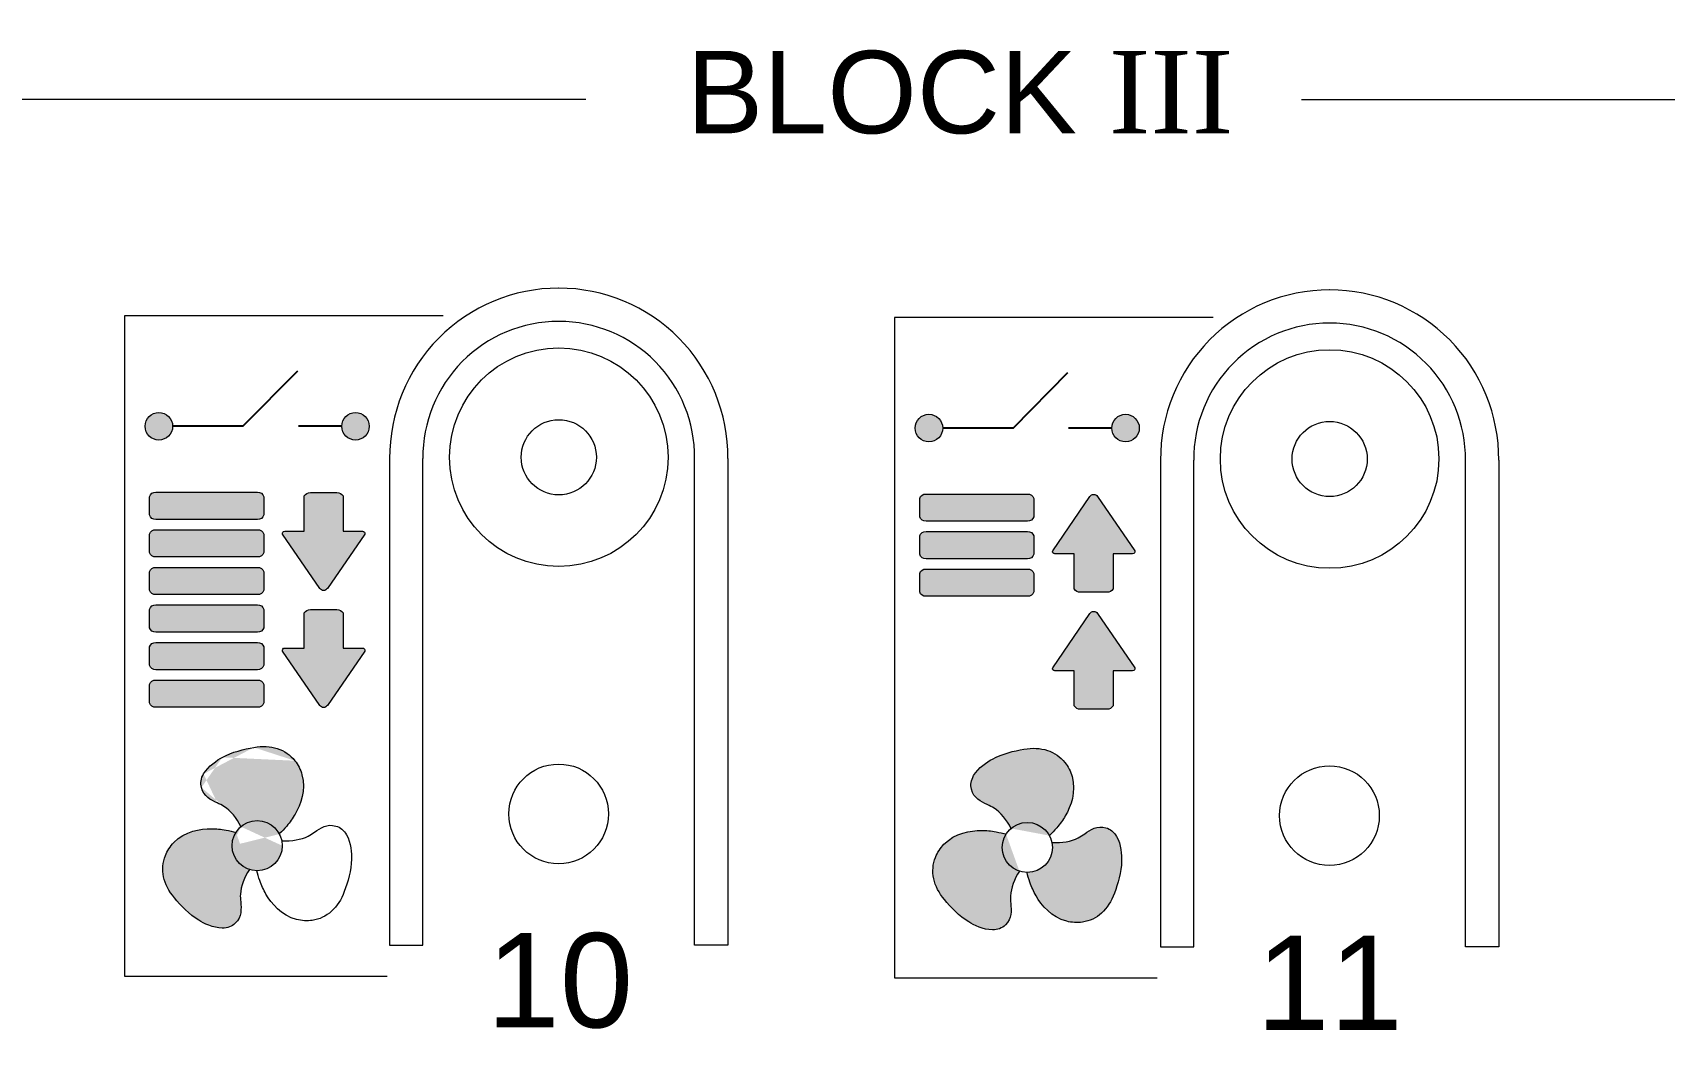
# Model space of a CAD drawing. Header units: millimetres. Extents: x -174 to 283928, y 1291 to 21053.
# Drawn here: x 9351.51 to 9381.17, y 20314.24 to 20332.86 of the extents above; entities that cross this region are included whole.
import ezdxf
from ezdxf.enums import TextEntityAlignment as Align

# ---------------------------------------------------------------- set-up
doc = ezdxf.new("R2010")
doc.units = ezdxf.units.MM
doc.layers.add('Enclosure', color=7, linetype='Continuous')
doc.layers.add('Serigraph', color=7, linetype='Continuous')
doc.styles.add('Arial', font='arial.ttf')
doc.styles.add('Arial Rounded', font='')
doc.styles.get('Arial Rounded').set_extended_font_data('Arial Rounded MT Bold')

# ---------------------------------------------------------------- blocks, each defined once
blk = doc.blocks.new('*U204')
at = {"ltscale": 2}
blk.add_lwpolyline([(0, 20), (0, -20), (839.99999645911, -20.00000000765696), (839.99999645911, 19.99999999234304), (0, 19.9999999996071)], dxfattribs=at)
blk = doc.blocks.new('ZIOMB16V3_ENCLOSURE')
at = {"layer": 'Enclosure', "lineweight": 9}
for points in [[(23.88193540856753, -13.65124333084375), (23.88193540856753, -22.49582827276325), (24.48574651737579, -22.49582827276325), (24.4857465291683, -13.65124333084375)], [(30.02919788906854, -13.65124333084375), (30.02919788906854, -22.49582827276325), (29.42538678026028, -22.49582827276325), (29.42538676846778, -13.65124333084375)], [(37.8934039607492, -13.68289602232886), (37.8934039607492, -22.52748096424836), (38.49721506955746, -22.52748096424836), (38.49721508134996, -13.68289602232886)], [(44.04066644125021, -13.68289602232886), (44.04066644125021, -22.52748096424836), (43.43685533244195, -22.52748096424836), (43.43685532064944, -13.68289602232886)]]:
    blk.add_lwpolyline(points, dxfattribs=at)
for centre, radius in [((26.95556664881804, -13.6293153744439), 1.986127310598921), ((40.9670352009997, -13.66096806592901), 1.986127310598921), ((26.95613404743051, -13.62988219772458), 0.6831023214353465), ((40.96760259961217, -13.66153488920969), 0.6831023214353465), ((26.95306092440649, -20.11154747966001), 0.9057641153867734), ((40.96452947658815, -20.14320017114511), 0.9057641153867734)]:
    blk.add_circle(centre, radius, dxfattribs=at)
for centre, radius, start, end in [((26.95556664881804, -13.62931537444299), 3.073709458669156, 90.04670820428187, 180.4087536669767), ((26.95556664881804, -13.62931537444299), 3.073709458669156, 359.5912463330233, 89.95329179571814), ((40.9670352009997, -13.6609680659281), 3.073709458669156, 90.04670820428187, 180.4087536669767), ((40.9670352009997, -13.6609680659281), 3.073709458669156, 359.5912463330233, 89.95329179571814), ((26.95613404743051, -13.62988219772458), 2.470484923534017, 90.07127225222281, 180.5087599232379), ((26.95499925020556, -13.62988219772458), 2.470484923534017, 359.491240076762, 89.92872774775113), ((40.96760259961217, -13.66153488920969), 2.470484923534017, 90.07127225222281, 180.5087599232379), ((40.96646780238723, -13.66153488920969), 2.470484923534017, 359.491240076762, 89.92872774775113)]:
    blk.add_arc(centre, radius, start, end, dxfattribs=at)
blk = doc.blocks.new('ZIOMB16V3_SERIGRAPH')
at = {"layer": 'Serigraph'}
h = blk.add_hatch(color=256, dxfattribs=at)
h.dxf.hatch_style = 1
h.paths.add_polyline_path([(18.96933118831657, -10.46367920589656, 1), (18.46933118831657, -10.46367920589656, 1)])
h = blk.add_hatch(color=256, dxfattribs=at)
h.dxf.hatch_style = 1
h.paths.add_polyline_path([(22.54304095118414, -10.46367920589656, 1), (22.04304095118414, -10.46367920589656, 1)])
h = blk.add_hatch(color=256, dxfattribs=at)
h.dxf.hatch_style = 1
h.paths.add_polyline_path([(32.96687180724666, -10.49539448388213, 1), (32.46687180724666, -10.49539448388213, 1)])
h = blk.add_hatch(color=256, dxfattribs=at)
h.dxf.hatch_style = 1
h.paths.add_polyline_path([(36.54058157011423, -10.49539448388213, 1), (36.04058157011423, -10.49539448388213, 1)])
h = blk.add_hatch(color=256, dxfattribs=at)
h.dxf.hatch_style = 1
h.paths.add_polyline_path([(20.51064657022653, -12.15495729882806, 0.3754197289689312), (20.62569828917958, -12.07479656214329), (20.62573884853873, -11.74237219319204, 0.3758706826029283), (20.51064657746338, -11.66204799763019), (18.66624415470778, -11.66205746650141), (18.66624415470778, -11.66204798409146, 0.3754197289689309), (18.55119243693161, -11.74220872246516), (18.55119243693161, -12.07479654691562, 0.3754197289689291), (18.66624415470778, -12.15495728528933)])
h = blk.add_hatch(color=256, dxfattribs=at)
h.dxf.hatch_style = 1
h.paths.add_polyline_path([(22.46009308316707, -12.42340292824084, 0.5254335897127662), (22.42164879048642, -12.36759583501336), (22.06811114159927, -12.36759583501336), (22.06811114159927, -11.72908172482786, 0.24962253170569), (21.9554005295663, -11.66907223217569), (21.71400501921244, -11.66907223217569), (21.47260950885857, -11.66907223217569, 0.24962253170569), (21.3598988968256, -11.72908172482786), (21.3598988968256, -12.36759583501336), (21.00636124793846, -12.36759583501336, 0.5254335897127645), (20.96791695525781, -12.42340292824084), (21.6463814578633, -13.40957884374003, 0.2593702651017236), (21.71400501922653, -13.44811368980592, 0.2593702650229525), (21.78162858056158, -13.40957884374003)])
h = blk.add_hatch(color=256, dxfattribs=at)
h.dxf.hatch_style = 1
h.paths.add_polyline_path([(32.66378477363787, -11.69377274448698), (32.66378477363787, -11.69376326207703, 0.3754197289689309), (32.5487330558617, -11.77392400045073), (32.5487330558617, -12.10651182490119, 0.37541972896893), (32.66378477363787, -12.1866725632749), (34.50818718915662, -12.18667257681363, 0.3754197289689313), (34.62323890810967, -12.10651184012886), (34.62327946746882, -11.77408747117761, 0.375870682602925), (34.50818719639347, -11.69376327561576)])
h = blk.add_hatch(color=256, dxfattribs=at)
h.dxf.hatch_style = 1
h.paths.add_polyline_path([(35.77916919950576, -11.73932235622715, 0.2593702651017204), (35.71154563814253, -11.70078751016126, 0.2593702650229525), (35.64392207680749, -11.73932235622715), (34.96545757420199, -12.72549827172634, 0.5254335897127645), (35.00390186688264, -12.78130536495382), (35.35743951576978, -12.78130536495382), (35.35743951576978, -13.41981947513932, 0.24962253170569), (35.47015012780275, -13.47982896779149), (35.71154563815662, -13.47982896779149), (35.9529411485105, -13.47982896779149, 0.24962253170569), (36.06565176054346, -13.41981947513932), (36.06565176054346, -12.78130536495382), (36.4191894094306, -12.78130536495382, 0.5254335897127645), (36.45763370211125, -12.72549827172634)])
h = blk.add_hatch(color=256, dxfattribs=at)
h.dxf.hatch_style = 1
h.paths.add_polyline_path([(20.51064656340486, -12.83778891882068, 0.3754197289689312), (20.62569828235792, -12.7576281821359), (20.62573884171706, -12.42520381318465, 0.3758706826029283), (20.51064657064171, -12.34487961762281), (18.66624414788612, -12.34488908649402), (18.66624414788612, -12.34487960408407, 0.3754197289689311), (18.55119243010995, -12.42504034245778), (18.55119243010995, -12.75762816690823, 0.3754197289689294), (18.66624414788612, -12.83778890528194)])
h = blk.add_hatch(color=256, dxfattribs=at)
h.dxf.hatch_style = 1
h.paths.add_polyline_path([(34.50818718233495, -12.86950419680624, 0.3754197289689312), (34.623238901288, -12.78934346012147), (34.62327946064716, -12.45691909117022, 0.3758706826029283), (34.5081871895718, -12.37659489560838), (32.66378476681621, -12.37660436447959), (32.66378476681621, -12.37659488206964, 0.3754197289689311), (32.54873304904004, -12.45675562044334), (32.54873304904004, -12.7893434448938, 0.3754197289689291), (32.66378476681621, -12.86950418326751)])
h = blk.add_hatch(color=256, dxfattribs=at)
h.dxf.hatch_style = 1
h.paths.add_polyline_path([(18.6662441547096, -13.0278875954302), (18.6662441547096, -13.02787811302025, 0.3754197289689311), (18.55119243693343, -13.10803885139395), (18.55119243693343, -13.44062667584441, 0.37541972896893), (18.6662441547096, -13.52078741421812), (20.51064657022835, -13.52078742775686, 0.3754197289689312), (20.6256982891814, -13.44062669107208), (20.62573884854055, -13.10820232212083, 0.3758706826029281), (20.5106465774652, -13.02787812655899)])
h = blk.add_hatch(color=256, dxfattribs=at)
h.dxf.hatch_style = 1
h.paths.add_polyline_path([(34.50818718915844, -13.55250270574243, 0.3754197289689313), (34.62323890811149, -13.47234196905765), (34.62327946747064, -13.1399176001064, 0.375870682602925), (34.50818719639528, -13.05959340454456), (32.66378477363969, -13.05960287341577), (32.66378477363969, -13.05959339100582, 0.3754197289689309), (32.54873305586354, -13.13975412937952), (32.54873305586354, -13.47234195382998, 0.3754197289689294), (32.66378477363969, -13.55250269220369)])
h = blk.add_hatch(color=256, dxfattribs=at)
h.dxf.hatch_style = 1
h.paths.add_polyline_path([(20.51064656340668, -14.20361904774947, 0.3754197289689313), (20.62569828235973, -14.12345831106469), (20.62573884171889, -13.79103394211344, 0.375870682602925), (20.51064657064353, -13.7107097465516), (18.66624414788794, -13.71071921542281), (18.66624414788794, -13.71070973301286, 0.3754197289689309), (18.55119243011177, -13.79087047138657), (18.55119243011177, -14.12345829583702, 0.37541972896893), (18.66624414788794, -14.20361903421073)])
h = blk.add_hatch(color=256, dxfattribs=at)
h.dxf.hatch_style = 1
h.paths.add_polyline_path([(22.46009308316707, -14.54923872340734, 0.5254335897127662), (22.42164879048642, -14.49343163017985), (22.06811114159927, -14.49343163017985), (22.06811114159927, -13.85491751999436, 0.24962253170569), (21.9554005295663, -13.79490802734219), (21.71400501921244, -13.79490802734219), (21.47260950885857, -13.79490802734219, 0.24962253170569), (21.3598988968256, -13.85491751999436), (21.3598988968256, -14.49343163017985), (21.00636124793846, -14.49343163017985, 0.5254335897127645), (20.96791695525781, -14.54923872340734), (21.6463814578633, -15.53541463890653, 0.2593702651017236), (21.71400501922653, -15.57394948497242, 0.2593702650229525), (21.78162858056158, -15.53541463890653)])
h = blk.add_hatch(color=256, dxfattribs=at)
h.dxf.hatch_style = 1
h.paths.add_polyline_path([(35.77916919950576, -13.86515815139364, 0.2593702651017204), (35.71154563814253, -13.82662330532776, 0.2593702650229525), (35.64392207680749, -13.86515815139364), (34.96545757420199, -14.85133406689283, 0.5254335897127645), (35.00390186688264, -14.90714116012032), (35.35743951576978, -14.90714116012032), (35.35743951576978, -15.54565527030581, 0.24962253170569), (35.47015012780275, -15.60566476295798), (35.71154563815662, -15.60566476295798), (35.9529411485105, -15.60566476295798, 0.24962253170569), (36.06565176054346, -15.54565527030581), (36.06565176054346, -14.90714116012032), (36.4191894094306, -14.90714116012032, 0.5254335897127645), (36.45763370211125, -14.85133406689283)])
h = blk.add_hatch(color=256, dxfattribs=at)
h.dxf.hatch_style = 1
h.paths.add_polyline_path([(20.51064657023017, -14.88661755668565, 0.3754197289689312), (20.62569828918322, -14.80645682000087), (20.62573884854237, -14.47403245104962, 0.3758706826029283), (20.51064657746701, -14.39370825548778), (18.66624415471142, -14.39371772435899), (18.66624415471142, -14.39370824194904, 0.3754197289689309), (18.55119243693525, -14.47386898032275), (18.55119243693525, -14.8064568047732, 0.3754197289689291), (18.66624415471142, -14.88661754314691)])
h = blk.add_hatch(color=256, dxfattribs=at)
h.dxf.hatch_style = 1
h.paths.add_polyline_path([(20.51064657705365, -15.56961606562183, 0.3754197289689312), (20.6256982960067, -15.48945532893705), (20.62573885536585, -15.1570309599858, 0.3758706826029283), (20.5106465842905, -15.07670676442396), (18.6662441615349, -15.07671623329517), (18.6662441615349, -15.07670675088522, 0.3754197289689311), (18.55119244375874, -15.15686748925893), (18.55119244375874, -15.48945531370938, 0.3754197289689291), (18.6662441615349, -15.56961605208309)])
h = blk.add_hatch(color=256, dxfattribs=at)
h.dxf.hatch_style = 1
edge = h.paths.add_edge_path()
edge.add_spline(control_points=[(21.04267775770268, -17.72853648166639), (20.99751585177546, -17.77987286821664), (20.95616555141032, -17.82429383774726), (20.9144955668944, -17.86444559575031)], knot_values=[10, 10, 10, 10, 11, 11, 11, 11], degree=3, periodic=0)
edge.add_arc((20.5067116187015, -18.08591536608602), 0.4552845050672384, 0, 27.62567847781071, ccw=False)
edge.add_arc((20.5067116187015, -18.08591536608602), 0.4552845050672384, -180, 0, ccw=False)
edge.add_arc((20.5067116187015, -18.08591536608602), 0.4552845050672384, 130.5380757289573, 180, ccw=False)
edge.add_spline(control_points=[(20.21079798394339, -17.73991088444129), (20.21054587257959, -17.73938870542335), (20.2102933464339, -17.7388667706293), (20.21004039990566, -17.73834508335787)], knot_values=[-0.003391262815385, -0.003391262815385, -0.003391262815385, -0.0033912628115293, 0, 0, 0, 0], degree=3, periodic=0)
edge.add_spline(control_points=[(20.21004039990566, -17.73834508335787), (20.13545268964754, -17.58451233740672), (20.02431206177925, -17.45220206279302), (19.90184567468986, -17.37189854678692)], knot_values=[0, 0, 0, 0, 1, 1, 1, 1], degree=3, periodic=0)
edge.add_spline(control_points=[(19.49267175044042, -17.02891503224711), (19.53194143895371, -17.19220355249055), (19.66425171022547, -17.25338382347237), (19.78019183064043, -17.30817791853243)], knot_values=[2, 2, 2, 2, 3, 3, 3, 3], degree=3, periodic=0)
edge.add_spline(control_points=[(19.53194143895371, -16.78098321899071), (19.48526237524902, -16.86315672021121), (19.4709728659518, -16.94670624828652), (19.49267175044042, -17.02891503224711)], knot_values=[3, 3, 3, 3, 4, 4, 4, 4], degree=3, periodic=0)
edge.add_spline(control_points=[(19.87203176023013, -16.47984503396876), (19.78089748543834, -16.53015822106155), (19.61584379230953, -16.63628870267277), (19.53194143895371, -16.78098321899071)], knot_values=[4, 4, 4, 4, 5, 5, 5, 5], degree=3, periodic=0)
edge.add_spline(control_points=[(20.44622305481016, -16.29965608131462), (20.26345846676031, -16.33236318119927), (20.0517267499863, -16.38045355567848), (19.87203176023013, -16.47984503396876)], knot_values=[5, 5, 5, 5, 6, 6, 6, 6], degree=3, periodic=0)
edge.add_spline(control_points=[(21.19202959191444, -16.54169567700793), (21.02630656680412, -16.33236318119927), (20.75392382167956, -16.24383878679711), (20.44622305481016, -16.29965608131462)], knot_values=[6, 6, 6, 6, 7, 7, 7, 7], degree=3, periodic=0)
edge.add_spline(control_points=[(21.19202959191444, -16.54169567700793), (21.24784688502132, -16.61250813598164), (21.29420840407511, -16.70484306629279), (21.32056461011234, -16.7959783834469)], knot_values=[7, 7, 7, 7, 8, 8, 8, 8], degree=3, periodic=0)
edge.add_spline(control_points=[(21.32056461011234, -16.7959783834469), (21.39928040083396, -17.07506485603264), (21.29763082975842, -17.33813296470563), (21.19788652658917, -17.51059499732238)], knot_values=[8, 8, 8, 8, 9, 9, 9, 9], degree=3, periodic=0)
edge.add_spline(control_points=[(21.19788652658917, -17.51059499732238), (21.15360668913672, -17.58708797741948), (21.10159993184243, -17.65994683530627), (21.04267775770268, -17.72853648166639)], knot_values=[9, 9, 9, 9, 10, 10, 10, 10], degree=3, periodic=0)
h = blk.add_hatch(color=256, dxfattribs=at)
h.dxf.hatch_style = 1
edge = h.paths.add_edge_path()
edge.add_spline(control_points=[(35.19542714551925, -17.54231027530795), (35.29517144868851, -17.3698482426912), (35.39682101976405, -17.10678013401821), (35.31810522904243, -16.82769366143247)], knot_values=[8, 8, 8, 8, 9, 9, 9, 9], degree=3, periodic=0)
edge.add_spline(control_points=[(35.31810522904243, -16.82769366143247), (35.2917490230052, -16.73655834427836), (35.24538750395141, -16.64422341396721), (35.18957021084452, -16.5734109549935)], knot_values=[7, 7, 7, 7, 8, 8, 8, 8], degree=3, periodic=0)
edge.add_spline(control_points=[(35.18957021084452, -16.5734109549935), (35.02384718573421, -16.36407845918484), (34.75146444060965, -16.27555406478268), (34.44376367374025, -16.33137135930019)], knot_values=[6, 6, 6, 6, 7, 7, 7, 7], degree=3, periodic=0)
edge.add_spline(control_points=[(34.44376367374025, -16.33137135930019), (34.2609990856904, -16.36407845918484), (34.04926736891639, -16.41216883366405), (33.86957237916022, -16.51156031195433)], knot_values=[5, 5, 5, 5, 6, 6, 6, 6], degree=3, periodic=0)
edge.add_spline(control_points=[(33.86957237916022, -16.51156031195433), (33.77843810436843, -16.56187349904712), (33.61338441123962, -16.66800398065834), (33.5294820578838, -16.81269849697628)], knot_values=[4, 4, 4, 4, 5, 5, 5, 5], degree=3, periodic=0)
edge.add_spline(control_points=[(33.5294820578838, -16.81269849697628), (33.48280299417911, -16.89487199819678), (33.4685134848819, -16.97842152627208), (33.49021236937051, -17.06063031023268)], knot_values=[3, 3, 3, 3, 4, 4, 4, 4], degree=3, periodic=0)
edge.add_spline(control_points=[(33.49021236937051, -17.06063031023268), (33.5294820578838, -17.22391883047612), (33.66179232915556, -17.28509910145794), (33.77773244957051, -17.339893196518)], knot_values=[2, 2, 2, 2, 3, 3, 3, 3], degree=3, periodic=0)
edge.add_spline(control_points=[(33.77773244957051, -17.339893196518), (33.82063522015915, -17.36003964099973), (33.86318620340035, -17.38018608548054), (33.89938629361996, -17.40361382477249)], knot_values=[1, 1, 1, 1, 2, 2, 2, 2], degree=3, periodic=0)
edge.add_spline(control_points=[(33.89938629361996, -17.40361382477249), (34.02185268070935, -17.48391734077859), (34.13299330857762, -17.61622761539229), (34.20758101883575, -17.77006036134344)], knot_values=[0, 0, 0, 0, 1, 1, 1, 1], degree=3, periodic=0)
edge.add_arc((34.50425223763159, -18.11763064407159), 0.4552845050672384, 28.203609984169816, 130.5317459929943, ccw=False)
edge.add_spline(control_points=[(34.90548248737014, -17.90246032258483), (34.90659653667807, -17.90139000591853), (34.90771058598602, -17.90031968925223), (34.90882463529397, -17.89924937258593)], knot_values=[11.02568698387983, 11.02568698387983, 11.02568698387983, 11.02568698387983, 11.0524167708765, 11.0524167708765, 11.0524167708765, 11.0524167708765], degree=3, periodic=0)
edge.add_spline(control_points=[(34.90882463529397, -17.89924937258593), (34.909895222449, -17.89822081194097), (34.91096580960402, -17.89719225129602), (34.91203618582449, -17.89616087373588)], knot_values=[11, 11, 11, 11, 11.02568698387983, 11.02568698387983, 11.02568698387983, 11.02568698387983], degree=3, periodic=0)
edge.add_spline(control_points=[(34.91203618582449, -17.89616087373588), (34.95370617034041, -17.85600911573283), (34.99505647070555, -17.81158814620221), (35.04021837663277, -17.76025175965196)], knot_values=[10, 10, 10, 10, 11, 11, 11, 11], degree=3, periodic=0)
edge.add_spline(control_points=[(35.04021837663277, -17.76025175965196), (35.09914055077252, -17.69166211329184), (35.1511473080668, -17.61880325540505), (35.19542714551925, -17.54231027530795)], knot_values=[9, 9, 9, 9, 10, 10, 10, 10], degree=3, periodic=0)
h = blk.add_hatch(color=256, dxfattribs=at)
h.dxf.hatch_style = 1
edge = h.paths.add_edge_path()
edge.add_spline(control_points=[(18.99236251133834, -18.02794581243344), (18.92691303048286, -18.0958298039952), (18.87003725520571, -18.18177855838459), (18.83733015614689, -18.26603374125918)], knot_values=[7, 7, 7, 7, 8, 8, 8, 8], degree=3, periodic=0)
edge.add_spline(control_points=[(18.83733015614689, -18.26603374125918), (18.73860905240872, -18.51445951287425), (18.79890725336963, -18.79474559861612), (19.00065395500496, -19.03251598278277)], knot_values=[6, 6, 6, 6, 7, 7, 7, 7], degree=3, periodic=0)
edge.add_spline(control_points=[(19.00065395500496, -19.03251598278277), (19.11987433010517, -19.17530523114712), (19.26714448271559, -19.33450095356258), (19.44338176404926, -19.4402786077737)], knot_values=[5, 5, 5, 5, 6, 6, 6, 6], degree=3, periodic=0)
edge.add_spline(control_points=[(19.44338176404926, -19.4402786077737), (19.53194143895371, -19.49352026227845), (19.70750938645233, -19.5839852073743), (19.87287854596616, -19.5839852073743)], knot_values=[4, 4, 4, 4, 5, 5, 5, 5], degree=3, periodic=0)
edge.add_spline(control_points=[(19.87287854596616, -19.5839852073743), (19.96849476867192, -19.5839852073743), (20.04773980047866, -19.55501807791936), (20.10821441513508, -19.49507270283376)], knot_values=[3, 3, 3, 3, 4, 4, 4, 4], degree=3, periodic=0)
edge.add_spline(control_points=[(20.10821441513508, -19.49507270283376), (20.2293411095302, -19.37758117897667), (20.21674412031643, -19.23355703471699), (20.20640732859738, -19.10572766806964)], knot_values=[2, 2, 2, 2, 3, 3, 3, 3], degree=3, periodic=0)
edge.add_spline(control_points=[(20.20640732859738, -19.10572766806964), (20.20192536993454, -19.0579901209887), (20.19815011686069, -19.01078181500654), (20.20054934311293, -18.96823083069032)], knot_values=[1, 1, 1, 1, 2, 2, 2, 2], degree=3, periodic=0)
edge.add_spline(control_points=[(20.20054934311293, -18.96823083069032), (20.20968757251558, -18.82163104641788), (20.26913898774001, -18.66003609769015), (20.36387314197054, -18.51823476604315)], knot_values=[0, 0, 0, 0, 1, 1, 1, 1], degree=3, periodic=0)
edge.add_arc((20.5067116187015, -18.08591536608602), 0.4552845050672384, 148.0041039167228, 251.7168284288103, ccw=False)
edge.add_spline(control_points=[(20.12059118097432, -17.84467899211924), (20.06562369703124, -17.82938537810716), (20.00532810204914, -17.81479443893769), (19.93973933638244, -17.80139533955409)], knot_values=[10, 10, 10, 10, 10.996754785895, 10.996754785895, 10.996754785895, 10.996754785895], degree=3, periodic=0)
edge.add_spline(control_points=[(19.93973933638244, -17.80139533955409), (19.85033287574151, -17.78484773454258), (19.7608911323623, -17.7769444008056), (19.67321352593262, -17.7769444008056)], knot_values=[9, 9, 9, 9, 10, 10, 10, 10], degree=3, periodic=0)
edge.add_spline(control_points=[(19.67321352593262, -17.7769444008056), (19.47372491959413, -17.7769444008056), (19.1946384540588, -17.8198482125201), (18.99236251133834, -18.02794581243344)], knot_values=[8, 8, 8, 8, 9, 9, 9, 9], degree=3, periodic=0)
h = blk.add_hatch(color=256, dxfattribs=at)
h.dxf.hatch_style = 1
edge = h.paths.add_edge_path()
edge.add_arc((34.50425223763159, -18.11763064407159), 0.4552845050672384, -90.67210715514477, 11.515606129763626, ccw=False)
edge.add_spline(control_points=[(34.49891165306644, -18.57288382496199), (34.51252973206238, -18.62972431893604), (34.52992412239246, -18.68797612250591), (34.55246979261711, -18.75134392336122)], knot_values=[10, 10, 10, 10, 11, 11, 11, 11], degree=3, periodic=0)
edge.add_spline(control_points=[(34.55246979261711, -18.75134392336122), (34.58298936185702, -18.83768078788989), (34.62017736876942, -18.91950146171121), (34.66325759309484, -18.99634726920658)], knot_values=[9, 9, 9, 9, 10, 10, 10, 10], degree=3, periodic=0)
edge.add_spline(control_points=[(34.66325759309484, -18.99634726920658), (34.76317937489648, -19.16845647442506), (34.94079161811487, -19.38862077138265), (35.22125411047137, -19.45960964405503)], knot_values=[8, 8, 8, 8, 9, 9, 9, 9], degree=3, periodic=0)
edge.add_spline(control_points=[(35.22125411047137, -19.45960964405503), (35.31238942532354, -19.48215531484993), (35.41559143691529, -19.48924714556915), (35.50570355233594, -19.4752751805695)], knot_values=[7, 7, 7, 7, 8, 8, 8, 8], degree=3, periodic=0)
edge.add_spline(control_points=[(35.50570355233594, -19.4752751805695), (35.76947730914298, -19.43702869052095), (35.98170298426294, -19.24459662712297), (36.08783346319206, -18.95086781747932)], knot_values=[6, 6, 6, 6, 7, 7, 7, 7], degree=3, periodic=0)
edge.add_spline(control_points=[(36.08783346319206, -18.95086781747932), (36.15053089040565, -18.77565373115021), (36.21548641291474, -18.56787367589595), (36.21894522305002, -18.36305737079374)], knot_values=[5, 5, 5, 5, 6, 6, 6, 6], degree=3, periodic=0)
edge.add_spline(control_points=[(36.21894522305002, -18.36305737079374), (36.22049656185391, -18.25847932973875), (36.2108301928738, -18.06258955783005), (36.12847917852696, -17.91923578562864)], knot_values=[4, 4, 4, 4, 5, 5, 5, 5], degree=3, periodic=0)
edge.add_spline(control_points=[(36.12847917852696, -17.91923578562864), (36.08042408800111, -17.83639191234988), (36.01564497918616, -17.78212705838859), (35.93417713482222, -17.76025175965196)], knot_values=[3, 3, 3, 3, 4, 4, 4, 4], degree=3, periodic=0)
edge.add_spline(control_points=[(35.93417713482222, -17.76025175965196), (35.77205294909027, -17.7130434536698), (35.65301007510061, -17.79659298174602), (35.5479017081866, -17.86878146757544)], knot_values=[2, 2, 2, 2, 3, 3, 3, 3], degree=3, periodic=0)
edge.add_spline(control_points=[(35.5479017081866, -17.86878146757544), (35.50827919228368, -17.89686652853333), (35.47020911689606, -17.92304632153764), (35.43143446854674, -17.94336917971804)], knot_values=[1, 1, 1, 1, 2, 2, 2, 2], degree=3, periodic=0)
edge.add_spline(control_points=[(35.43143446854674, -17.94336917971804), (35.30053550352886, -18.00832470386876), (35.13047269722529, -18.03863257744024), (34.96026769004539, -18.026248335736)], knot_values=[0, 0, 0, 0, 1, 1, 1, 1], degree=3, periodic=0)
h = blk.add_hatch(color=256, dxfattribs=at)
h.dxf.hatch_style = 1
edge = h.paths.add_edge_path()
edge.add_spline(control_points=[(32.98990313026843, -18.05966109041901), (32.92445364941296, -18.12754508198077), (32.86757787413581, -18.21349383637016), (32.83487077507698, -18.29774901924475)], knot_values=[7, 7, 7, 7, 8, 8, 8, 8], degree=3, periodic=0)
edge.add_spline(control_points=[(32.83487077507698, -18.29774901924475), (32.73614967133881, -18.54617479085982), (32.79644787229972, -18.82646087660168), (32.99819457393506, -19.06423126076834)], knot_values=[6, 6, 6, 6, 7, 7, 7, 7], degree=3, periodic=0)
edge.add_spline(control_points=[(32.99819457393506, -19.06423126076834), (33.11741494903526, -19.20702050913269), (33.2646851016457, -19.36621623154815), (33.44092238297935, -19.47199388575927)], knot_values=[5, 5, 5, 5, 6, 6, 6, 6], degree=3, periodic=0)
edge.add_spline(control_points=[(33.44092238297935, -19.47199388575927), (33.5294820578838, -19.52523554026402), (33.70505000538243, -19.61570048535986), (33.87041916489625, -19.61570048535986)], knot_values=[4, 4, 4, 4, 5, 5, 5, 5], degree=3, periodic=0)
edge.add_spline(control_points=[(33.87041916489625, -19.61570048535986), (33.96603538760201, -19.61570048535986), (34.04528041940876, -19.58673335590492), (34.10575503406517, -19.52678798081933)], knot_values=[3, 3, 3, 3, 4, 4, 4, 4], degree=3, periodic=0)
edge.add_spline(control_points=[(34.10575503406517, -19.52678798081933), (34.22688172846028, -19.40929645696224), (34.21428473924652, -19.26527231270256), (34.20394794752747, -19.13744294605521)], knot_values=[2, 2, 2, 2, 3, 3, 3, 3], degree=3, periodic=0)
edge.add_spline(control_points=[(34.20394794752747, -19.13744294605521), (34.19946598886462, -19.08970539897427), (34.19569073579078, -19.04249709299211), (34.19808996204301, -18.99994610867588)], knot_values=[1, 1, 1, 1, 2, 2, 2, 2], degree=3, periodic=0)
edge.add_spline(control_points=[(34.19808996204301, -18.99994610867588), (34.20722819144567, -18.85334632440345), (34.2666796066701, -18.69175137567572), (34.36141376090063, -18.54995004402872)], knot_values=[0, 0, 0, 0, 1, 1, 1, 1], degree=3, periodic=0)
edge.add_arc((34.50425223763159, -18.11763064407159), 0.4552845050672384, 148.0041039167228, 251.7168284288103, ccw=False)
edge.add_spline(control_points=[(34.11813179990441, -17.87639427010481), (34.06316431596133, -17.86110065609273), (34.00286872097922, -17.84650971692326), (33.93727995531254, -17.83311061753966)], knot_values=[10, 10, 10, 10, 10.996754785895, 10.996754785895, 10.996754785895, 10.996754785895], degree=3, periodic=0)
edge.add_spline(control_points=[(33.93727995531254, -17.83311061753966), (33.8478734946716, -17.81656301252815), (33.75843175129239, -17.80865967879117), (33.67075414486271, -17.80865967879117)], knot_values=[9, 9, 9, 9, 10, 10, 10, 10], degree=3, periodic=0)
edge.add_spline(control_points=[(33.67075414486271, -17.80865967879117), (33.47126553852421, -17.80865967879117), (33.19217907298889, -17.85156349050567), (32.98990313026843, -18.05966109041901)], knot_values=[8, 8, 8, 8, 9, 9, 9, 9], degree=3, periodic=0)
at = {"layer": 'Serigraph', "lineweight": 5}
for p, q in [((26.48296518691204, -4.521180543175261), (11.89281713500403, -4.521180543175261)), ((39.49009249055209, -4.521180543175261), (54.08024017388197, -4.521180543175261))]:
    blk.add_line(p, q, dxfattribs=at)
for points in [[(23.88561973583137, -8.45355094847966), (18.09342888694937, -8.45355094847966), (18.09342888694937, -20.45536303461287), (22.86813610838271, -20.45536303461287)], [(37.88316150102219, -8.485266226465228), (32.09096950587946, -8.485266226465228), (32.09096950587946, -20.48707831259844), (36.86567672731371, -20.48707831259844)], [(20.21004039990566, -17.73834508335787), (20.21004039990566, -17.73834508335787)], [(34.20758101883575, -17.77006036134344), (34.20758101883575, -17.77006036134344)], [(20.9627270711153, -17.99453305775043), (20.9627270711153, -17.99453305775043)], [(34.96026769004539, -18.026248335736), (34.96026769004539, -18.026248335736)]]:
    blk.add_lwpolyline(points, dxfattribs=at)
at = {"layer": 'Serigraph'}
for points in [[(21.24026109613533, -9.46207278569838), (20.24779905585365, -10.46367920589566), (18.96933118831657, -10.46367920589656)], [(35.23780171506542, -9.49378806368395), (34.24533967478374, -10.49539448388123), (32.96687180724666, -10.49539448388213)], [(22.04304095118414, -10.46367920589656), (21.25675673740807, -10.46367920589656)], [(36.04058157011423, -10.49539448388213), (35.25429735633816, -10.49539448388213)]]:
    blk.add_lwpolyline(points, dxfattribs=at)
at = {"layer": 'Serigraph', "lineweight": 5}
for points in [[(18.66624415470778, -12.15495728528933), (18.66624415470778, -12.15495728528933, -0.3754197289689309), (18.55119243693161, -12.07479654691562), (18.55119243693161, -11.74220872246516), (18.55119243693161, -11.74220872246516, -0.3754197289689309), (18.66624415470778, -11.66204798409146), (18.66624415470778, -11.66205746650141), (20.51064657746338, -11.66204799763019, -0.3754197289689309), (20.62569829406266, -11.74220873769283), (20.62573886848213, -11.74220873769283), (20.62569828917958, -12.07479656214329, -0.3754197289689309), (20.51064657022653, -12.15495729882806), (18.66624414747093, -12.15495728528933)], [(21.71400501922653, -13.44811368980592, -0.2593702651017197), (21.6463814578633, -13.40957884374003), (20.96791695525781, -12.42340292824084, -0.5254335897127634), (21.00636124793846, -12.36759583501336), (21.3598988968256, -12.36759583501336), (21.3598988968256, -11.72908172482786, -0.2496225317056901), (21.47260950885857, -11.66907223217569), (21.71400501921244, -11.66907223217569), (21.9554005295663, -11.66907223217569, -0.2496225317056901), (22.06811114159927, -11.72908172482786), (22.06811114159927, -12.36759583501336), (22.42164879048642, -12.36759583501336, -0.5254335897127634), (22.46009308316707, -12.42340292824084), (21.78162858056158, -13.40957884374003, -0.2593702650229485), (21.71400501922653, -13.44811368980592)], [(32.66378477363787, -12.1866725632749), (32.66378477363787, -12.1866725632749, -0.3754197289689309), (32.5487330558617, -12.10651182490119), (32.5487330558617, -11.77392400045073), (32.5487330558617, -11.77392400045073, -0.3754197289689309), (32.66378477363787, -11.69376326207703), (32.66378477363787, -11.69377274448698), (34.50818719639347, -11.69376327561576, -0.3754197289689309), (34.62323891299275, -11.7739240156784), (34.62327948741222, -11.7739240156784), (34.62323890810967, -12.10651184012886, -0.3754197289689309), (34.50818718915662, -12.18667257681363), (32.66378476640102, -12.1866725632749)], [(35.71154563814253, -11.70078751016126, -0.2593702651017197), (35.77916919950576, -11.73932235622715), (36.45763370211125, -12.72549827172634, -0.5254335897127634), (36.4191894094306, -12.78130536495382), (36.06565176054346, -12.78130536495382), (36.06565176054346, -13.41981947513932, -0.2496225317056901), (35.9529411485105, -13.47982896779149), (35.71154563815662, -13.47982896779149), (35.47015012780275, -13.47982896779149, -0.2496225317056901), (35.35743951576978, -13.41981947513932), (35.35743951576978, -12.78130536495382), (35.00390186688264, -12.78130536495382, -0.5254335897127634), (34.96545757420199, -12.72549827172634), (35.64392207680749, -11.73932235622715, -0.2593702650229485), (35.71154563814253, -11.70078751016126)], [(18.66624414788612, -12.83778890528194), (18.66624414788612, -12.83778890528194, -0.3754197289689309), (18.55119243010995, -12.75762816690823), (18.55119243010995, -12.42504034245778), (18.55119243010995, -12.42504034245778, -0.3754197289689309), (18.66624414788612, -12.34487960408407), (18.66624414788612, -12.34488908649402), (20.51064657064171, -12.34487961762281, -0.3754197289689309), (20.62569828724099, -12.42504035768545), (20.62573886166047, -12.42504035768545), (20.62569828235792, -12.7576281821359, -0.3754197289689309), (20.51064656340486, -12.83778891882068), (18.66624414064927, -12.83778890528194)], [(32.66378476681621, -12.86950418326751), (32.66378476681621, -12.86950418326751, -0.3754197289689309), (32.54873304904004, -12.7893434448938), (32.54873304904004, -12.45675562044334), (32.54873304904004, -12.45675562044334, -0.3754197289689309), (32.66378476681621, -12.37659488206964), (32.66378476681621, -12.37660436447959), (34.5081871895718, -12.37659489560838, -0.3754197289689309), (34.62323890617108, -12.45675563567101), (34.62327948059055, -12.45675563567101), (34.623238901288, -12.78934346012147, -0.3754197289689309), (34.50818718233495, -12.86950419680624), (32.66378475957936, -12.86950418326751)], [(18.6662441547096, -13.52078741421812), (18.6662441547096, -13.52078741421812, -0.3754197289689309), (18.55119243693343, -13.44062667584441), (18.55119243693343, -13.10803885139395), (18.55119243693343, -13.10803885139395, -0.3754197289689309), (18.6662441547096, -13.02787811302025), (18.6662441547096, -13.0278875954302), (20.5106465774652, -13.02787812655899, -0.3754197289689309), (20.62569829406448, -13.10803886662162), (20.62573886848395, -13.10803886662162), (20.6256982891814, -13.44062669107208, -0.3754197289689309), (20.51064657022835, -13.52078742775686), (18.66624414747275, -13.52078741421812)], [(32.66378477363969, -13.55250269220369), (32.66378477363969, -13.55250269220369, -0.3754197289689309), (32.54873305586354, -13.47234195382998), (32.54873305586354, -13.13975412937952), (32.54873305586354, -13.13975412937952, -0.3754197289689309), (32.66378477363969, -13.05959339100582), (32.66378477363969, -13.05960287341577), (34.50818719639528, -13.05959340454456, -0.3754197289689309), (34.62323891299457, -13.13975414460719), (34.62327948741404, -13.13975414460719), (34.62323890811149, -13.47234196905765, -0.3754197289689309), (34.50818718915844, -13.55250270574243), (32.66378476640284, -13.55250269220369)], [(18.66624414788794, -14.20361903421073), (18.66624414788794, -14.20361903421073, -0.3754197289689309), (18.55119243011177, -14.12345829583702), (18.55119243011177, -13.79087047138657), (18.55119243011177, -13.79087047138657, -0.3754197289689309), (18.66624414788794, -13.71070973301286), (18.66624414788794, -13.71071921542281), (20.51064657064353, -13.7107097465516, -0.3754197289689309), (20.62569828724281, -13.79087048661424), (20.62573886166228, -13.79087048661424), (20.62569828235973, -14.12345831106469, -0.3754197289689309), (20.51064656340668, -14.20361904774947), (18.66624414065109, -14.20361903421073)], [(21.71400501922653, -15.57394948497242, -0.2593702651017197), (21.6463814578633, -15.53541463890653), (20.96791695525781, -14.54923872340734, -0.5254335897127634), (21.00636124793846, -14.49343163017985), (21.3598988968256, -14.49343163017985), (21.3598988968256, -13.85491751999436, -0.2496225317056901), (21.47260950885857, -13.79490802734219), (21.71400501921244, -13.79490802734219), (21.9554005295663, -13.79490802734219, -0.2496225317056901), (22.06811114159927, -13.85491751999436), (22.06811114159927, -14.49343163017985), (22.42164879048642, -14.49343163017985, -0.5254335897127634), (22.46009308316707, -14.54923872340734), (21.78162858056158, -15.53541463890653, -0.2593702650229485), (21.71400501922653, -15.57394948497242)], [(35.71154563814253, -13.82662330532776, -0.2593702651017197), (35.77916919950576, -13.86515815139364), (36.45763370211125, -14.85133406689283, -0.5254335897127634), (36.4191894094306, -14.90714116012032), (36.06565176054346, -14.90714116012032), (36.06565176054346, -15.54565527030581, -0.2496225317056901), (35.9529411485105, -15.60566476295798), (35.71154563815662, -15.60566476295798), (35.47015012780275, -15.60566476295798, -0.2496225317056901), (35.35743951576978, -15.54565527030581), (35.35743951576978, -14.90714116012032), (35.00390186688264, -14.90714116012032, -0.5254335897127634), (34.96545757420199, -14.85133406689283), (35.64392207680749, -13.86515815139364, -0.2593702650229485), (35.71154563814253, -13.82662330532776)], [(18.66624415471142, -14.88661754314691), (18.66624415471142, -14.88661754314691, -0.3754197289689309), (18.55119243693525, -14.8064568047732), (18.55119243693525, -14.47386898032275), (18.55119243693525, -14.47386898032275, -0.3754197289689309), (18.66624415471142, -14.39370824194904), (18.66624415471142, -14.39371772435899), (20.51064657746701, -14.39370825548778, -0.3754197289689309), (20.6256982940663, -14.47386899555042), (20.62573886848577, -14.47386899555042), (20.62569828918322, -14.80645682000087, -0.3754197289689309), (20.51064657023017, -14.88661755668565), (18.66624414747457, -14.88661754314691)], [(18.6662441615349, -15.56961605208309), (18.6662441615349, -15.56961605208309, -0.3754197289689309), (18.55119244375874, -15.48945531370938), (18.55119244375874, -15.15686748925893), (18.55119244375874, -15.15686748925893, -0.3754197289689309), (18.6662441615349, -15.07670675088522), (18.6662441615349, -15.07671623329517), (20.5106465842905, -15.07670676442396, -0.3754197289689309), (20.62569830088978, -15.1568675044866), (20.62573887530925, -15.1568675044866), (20.6256982960067, -15.48945532893705, -0.3754197289689309), (20.51064657705365, -15.56961606562183), (18.66624415429805, -15.56961605208309)]]:
    blk.add_lwpolyline(points, format="xyb", dxfattribs=at)
for centre, radius in [((18.71933118831657, -10.46367920589656), 0.25), ((22.29304095118414, -10.46367920589656), 0.25), ((32.71687180724666, -10.49539448388213), 0.25), ((36.29058157011423, -10.49539448388213), 0.25), ((20.5067116187015, -18.08591536608602), 0.4552845050672384), ((34.50425223763159, -18.11763064407159), 0.4552845050672384)]:
    blk.add_circle(centre, radius, dxfattribs=at)
for points, knots in [([(20.21079798394339, -17.73991088444129), (20.21054587257959, -17.73938870542335), (20.2102933464339, -17.7388667706293), (20.21004039990566, -17.73834508335787), (20.13545268964754, -17.58451233740672), (20.02431206177925, -17.45220206279302), (19.90184567468986, -17.37189854678692), (19.86564558447026, -17.34847080749498), (19.82309460122906, -17.32832436301416), (19.78019183064043, -17.30817791853243), (19.66425171022547, -17.25338382347237), (19.53194143895371, -17.19220355249055), (19.49267175044042, -17.02891503224711), (19.4709728659518, -16.94670624828652), (19.48526237524902, -16.86315672021121), (19.53194143895371, -16.78098321899071), (19.61584379230953, -16.63628870267277), (19.78089748543834, -16.53015822106155), (19.87203176023013, -16.47984503396876), (20.0517267499863, -16.38045355567848), (20.26345846676031, -16.33236318119927), (20.44622305481016, -16.29965608131462), (20.75392382167956, -16.24383878679711), (21.02630656680412, -16.33236318119927), (21.19202959191444, -16.54169567700793), (21.24784688502132, -16.61250813598164), (21.29420840407511, -16.70484306629279), (21.32056461011234, -16.7959783834469), (21.39928040083396, -17.07506485603264), (21.29763082975842, -17.33813296470563), (21.19788652658917, -17.51059499732238), (21.15360668913672, -17.58708797741948), (21.10159993184243, -17.65994683530627), (21.04267775770268, -17.72853648166639), (20.99751585177546, -17.77987286821664), (20.95616555141032, -17.82429383774726), (20.9144955668944, -17.86444559575031), (20.91342519067393, -17.86547697331045), (20.91235460351891, -17.8665055339554), (20.91128401636388, -17.86753409460036), (20.91016996705594, -17.86860441126666), (20.90905591774799, -17.86967472793296), (20.90794186844005, -17.87074504459926)], [-0.003391262815385, -0.003391262815385, -0.003391262815385, -0.0033912628115293, 0, 0, 0, 1, 1, 1, 2, 2, 2, 3, 3, 3, 4, 4, 4, 5, 5, 5, 6, 6, 6, 7, 7, 7, 8, 8, 8, 9, 9, 9, 10, 10, 10, 11, 11, 11, 11.02568698387983, 11.02568698387983, 11.02568698387983, 11.0524167708765, 11.0524167708765, 11.0524167708765, 11.0524167708765]), ([(34.20833860287348, -17.77162616242685), (34.20808649150968, -17.77110398340892), (34.20783396536399, -17.77058204861487), (34.20758101883575, -17.77006036134344), (34.13299330857762, -17.61622761539229), (34.02185268070935, -17.48391734077859), (33.89938629361996, -17.40361382477249), (33.86318620340035, -17.38018608548054), (33.82063522015915, -17.36003964099973), (33.77773244957051, -17.339893196518), (33.66179232915556, -17.28509910145794), (33.5294820578838, -17.22391883047612), (33.49021236937051, -17.06063031023268), (33.4685134848819, -16.97842152627208), (33.48280299417911, -16.89487199819678), (33.5294820578838, -16.81269849697628), (33.61338441123962, -16.66800398065834), (33.77843810436843, -16.56187349904712), (33.86957237916022, -16.51156031195433), (34.04926736891639, -16.41216883366405), (34.2609990856904, -16.36407845918484), (34.44376367374025, -16.33137135930019), (34.75146444060965, -16.27555406478268), (35.02384718573421, -16.36407845918484), (35.18957021084452, -16.5734109549935), (35.24538750395141, -16.64422341396721), (35.2917490230052, -16.73655834427836), (35.31810522904243, -16.82769366143247), (35.39682101976405, -17.10678013401821), (35.29517144868851, -17.3698482426912), (35.19542714551925, -17.54231027530795), (35.1511473080668, -17.61880325540505), (35.09914055077252, -17.69166211329184), (35.04021837663277, -17.76025175965196), (34.99505647070555, -17.81158814620221), (34.95370617034041, -17.85600911573283), (34.91203618582449, -17.89616087373588), (34.91096580960402, -17.89719225129602), (34.909895222449, -17.89822081194097), (34.90882463529397, -17.89924937258593), (34.90771058598602, -17.90031968925223), (34.90659653667807, -17.90139000591853), (34.90548248737014, -17.90246032258483)], [-0.003391262815385, -0.003391262815385, -0.003391262815385, -0.0033912628115293, 0, 0, 0, 1, 1, 1, 2, 2, 2, 3, 3, 3, 4, 4, 4, 5, 5, 5, 6, 6, 6, 7, 7, 7, 8, 8, 8, 9, 9, 9, 10, 10, 10, 11, 11, 11, 11.02568698387983, 11.02568698387983, 11.02568698387983, 11.0524167708765, 11.0524167708765, 11.0524167708765, 11.0524167708765]), ([(20.363885113793, -18.51821684659464), (20.36388112312307, -18.51822281970928), (20.36387713251543, -18.51822879285848), (20.36387314197054, -18.51823476604315), (20.26913898774001, -18.66003609769015), (20.20968757251558, -18.82163104641788), (20.20054934311293, -18.96823083069032), (20.19815011686069, -19.01078181500654), (20.20192536993454, -19.0579901209887), (20.20640732859738, -19.10572766806964), (20.21674412031643, -19.23355703471699), (20.2293411095302, -19.37758117897667), (20.10821441513508, -19.49507270283376), (20.04773980047866, -19.55501807791936), (19.96849476867192, -19.5839852073743), (19.87287854596616, -19.5839852073743), (19.70750938645233, -19.5839852073743), (19.53194143895371, -19.49352026227845), (19.44338176404926, -19.4402786077737), (19.26714448271559, -19.33450095356258), (19.11987433010517, -19.17530523114712), (19.00065395500496, -19.03251598278277), (18.79890725336963, -18.79474559861612), (18.73860905240872, -18.51445951287425), (18.83733015614689, -18.26603374125918), (18.87003725520571, -18.18177855838459), (18.92691303048286, -18.0958298039952), (18.99236251133834, -18.02794581243344), (19.1946384540588, -17.8198482125201), (19.47372491959413, -17.7769444008056), (19.67321352593262, -17.7769444008056), (19.7608911323623, -17.7769444008056), (19.85033287574151, -17.78484773454258), (19.93973933638244, -17.80139533955409), (20.00532810204914, -17.81479443893769), (20.06562369703124, -17.82938537810716), (20.12059118097432, -17.84467899211924)], [-4.21236131143e-05, -4.21236131143e-05, -4.21236131143e-05, -4.21236131143e-05, 0, 0, 0, 1, 1, 1, 2, 2, 2, 3, 3, 3, 4, 4, 4, 5, 5, 5, 6, 6, 6, 7, 7, 7, 8, 8, 8, 9, 9, 9, 10, 10, 10, 10.996754785895, 10.996754785895, 10.996754785895, 10.996754785895]), ([(20.95256868461229, -17.99374456088773), (20.95595486681213, -17.99402341480456), (20.95934099710348, -17.99428668451057), (20.9627270711153, -17.99453305775043), (21.1329320782952, -18.00691729945467), (21.30299488459877, -17.9766094258832), (21.43389384961665, -17.91165390173248), (21.47266849796597, -17.89133104355207), (21.51073857335359, -17.86515125054777), (21.55036108925651, -17.83706618958987), (21.65546945617052, -17.76487770376045), (21.77451233016018, -17.68132817568423), (21.93663651589213, -17.72853648166639), (22.01810436025607, -17.75041178040303), (22.08288346907102, -17.80467663436431), (22.13093855959687, -17.88752050764307), (22.21328957394371, -18.03087427984448), (22.22295594292382, -18.22676405175318), (22.22140460411992, -18.33134209280817), (22.21794579398466, -18.53615839791038), (22.15299027147557, -18.74393845316464), (22.09029284426197, -18.91915253949375), (21.98416236533285, -19.2128813491374), (21.7719366902129, -19.40531341253538), (21.50816293340586, -19.44355990258393), (21.41805081798521, -19.45753186758358), (21.31484880639346, -19.45044003686436), (21.22371349154128, -19.42789436606947), (20.94325099918478, -19.35690549339708), (20.76563875596639, -19.13674119643949), (20.66571697416475, -18.96463199122101), (20.62263674983933, -18.88778618372564), (20.58544874292693, -18.80596550990432), (20.55492917368701, -18.71962864537565), (20.53238350346237, -18.65626084452035), (20.51498911313229, -18.59800904095047), (20.50137103413636, -18.54116854697642)], [-0.0198940916481562, -0.0198940916481562, -0.0198940916481562, -0.0198940916481562, 0, 0, 0, 1, 1, 1, 2, 2, 2, 3, 3, 3, 4, 4, 4, 5, 5, 5, 6, 6, 6, 7, 7, 7, 8, 8, 8, 9, 9, 9, 10, 10, 10, 11, 11, 11, 11]), ([(34.95010930354238, -18.0254598388733), (34.95349548574222, -18.02573869279013), (34.95688161603357, -18.02600196249614), (34.96026769004539, -18.026248335736), (35.13047269722529, -18.03863257744024), (35.30053550352886, -18.00832470386876), (35.43143446854674, -17.94336917971804), (35.47020911689606, -17.92304632153764), (35.50827919228368, -17.89686652853333), (35.5479017081866, -17.86878146757544), (35.65301007510061, -17.79659298174602), (35.77205294909027, -17.7130434536698), (35.93417713482222, -17.76025175965196), (36.01564497918616, -17.78212705838859), (36.08042408800111, -17.83639191234988), (36.12847917852696, -17.91923578562864), (36.2108301928738, -18.06258955783005), (36.22049656185391, -18.25847932973875), (36.21894522305002, -18.36305737079374), (36.21548641291474, -18.56787367589595), (36.15053089040565, -18.77565373115021), (36.08783346319206, -18.95086781747932), (35.98170298426294, -19.24459662712297), (35.76947730914298, -19.43702869052095), (35.50570355233594, -19.4752751805695), (35.41559143691529, -19.48924714556915), (35.31238942532354, -19.48215531484993), (35.22125411047137, -19.45960964405503), (34.94079161811487, -19.38862077138265), (34.76317937489648, -19.16845647442506), (34.66325759309484, -18.99634726920658), (34.62017736876942, -18.91950146171121), (34.58298936185702, -18.83768078788989), (34.55246979261711, -18.75134392336122), (34.52992412239246, -18.68797612250591), (34.51252973206238, -18.62972431893604), (34.49891165306644, -18.57288382496199)], [-0.0198940916481562, -0.0198940916481562, -0.0198940916481562, -0.0198940916481562, 0, 0, 0, 1, 1, 1, 2, 2, 2, 3, 3, 3, 4, 4, 4, 5, 5, 5, 6, 6, 6, 7, 7, 7, 8, 8, 8, 9, 9, 9, 10, 10, 10, 11, 11, 11, 11]), ([(34.36142573272309, -18.54993212458021), (34.36142174205315, -18.54993809769485), (34.36141775144552, -18.54994407084405), (34.36141376090063, -18.54995004402872), (34.2666796066701, -18.69175137567572), (34.20722819144567, -18.85334632440345), (34.19808996204301, -18.99994610867588), (34.19569073579078, -19.04249709299211), (34.19946598886462, -19.08970539897427), (34.20394794752747, -19.13744294605521), (34.21428473924652, -19.26527231270256), (34.22688172846028, -19.40929645696224), (34.10575503406517, -19.52678798081933), (34.04528041940876, -19.58673335590492), (33.96603538760201, -19.61570048535986), (33.87041916489625, -19.61570048535986), (33.70505000538243, -19.61570048535986), (33.5294820578838, -19.52523554026402), (33.44092238297935, -19.47199388575927), (33.2646851016457, -19.36621623154815), (33.11741494903526, -19.20702050913269), (32.99819457393506, -19.06423126076834), (32.79644787229972, -18.82646087660168), (32.73614967133881, -18.54617479085982), (32.83487077507698, -18.29774901924475), (32.86757787413581, -18.21349383637016), (32.92445364941296, -18.12754508198077), (32.98990313026843, -18.05966109041901), (33.19217907298889, -17.85156349050567), (33.47126553852421, -17.80865967879117), (33.67075414486271, -17.80865967879117), (33.75843175129239, -17.80865967879117), (33.8478734946716, -17.81656301252815), (33.93727995531254, -17.83311061753966), (34.00286872097922, -17.84650971692326), (34.06316431596133, -17.86110065609273), (34.11813179990441, -17.87639427010481)], [-4.21236131143e-05, -4.21236131143e-05, -4.21236131143e-05, -4.21236131143e-05, 0, 0, 0, 1, 1, 1, 2, 2, 2, 3, 3, 3, 4, 4, 4, 5, 5, 5, 6, 6, 6, 7, 7, 7, 8, 8, 8, 9, 9, 9, 10, 10, 10, 10.996754785895, 10.996754785895, 10.996754785895, 10.996754785895])]:
    blk.add_open_spline(points, degree=3, knots=knots, dxfattribs=at)
at = {"layer": 'Serigraph'}
for s, insert, char_height, attachment_point, style in [('{\\fArial|b0|i0|c0|p34;BLOCK \\fBookman Old Style|b0|i0|c0|p34;III}', (28.3082205852118, -5.159588137301681), 1.498810790828276, 7, 'Arial Rounded'), ('10', (26.00749654788251, -20.54333703471568), 1.714562081031096, 5, 'Arial'), ('11', (39.99692687697598, -20.57856096634669), 1.714562081031096, 5, 'Arial')]:
    blk.add_mtext(s, dxfattribs=dict(at, insert=insert, char_height=char_height, attachment_point=attachment_point, style=style))
blk = doc.blocks.new('ZIOMB16V3_ATT_DEF')
blk.add_wipeout([(0, 45), (140, 45), (140, -45), (0, -45)])
at = {"layer": 'Enclosure'}
blk.add_blockref('ZIOMB16V3_ENCLOSURE', (-0.967602599612178, 2.603530853353788), dxfattribs=at)
at = {"layer": 'Serigraph'}
blk.add_blockref('ZIOMB16V3_SERIGRAPH', (0, 0), dxfattribs=at)
at = {"color": 3, "style": 'Arial', "flags": 2}
blk.add_attdef('REFERENCE', text='', height=2.5, dxfattribs=at).set_placement((34.24719890203415, 28.94404266689094), align=Align.CENTER)
at = {"color": 3, "style": 'Arial'}
blk.add_attdef('PHYSICAL_ADD.', text='', height=2.5, dxfattribs=at).set_placement((108.2450141619074, 28.95918338258548), align=Align.CENTER)

msp = doc.modelspace()

# ---------------------------------------------------------------- block references
at = {"color": 1}
msp.add_blockref('*U204', (9321.852798085147, 20336.17217098424), dxfattribs=at)

# ---------------------------------------------------------------- next in the draw order: block references
msp.add_blockref('ZIOMB16V3_ATT_DEF', (9335.08683847154, 20336.17217098424))

doc.saveas('drawing.dxf')
